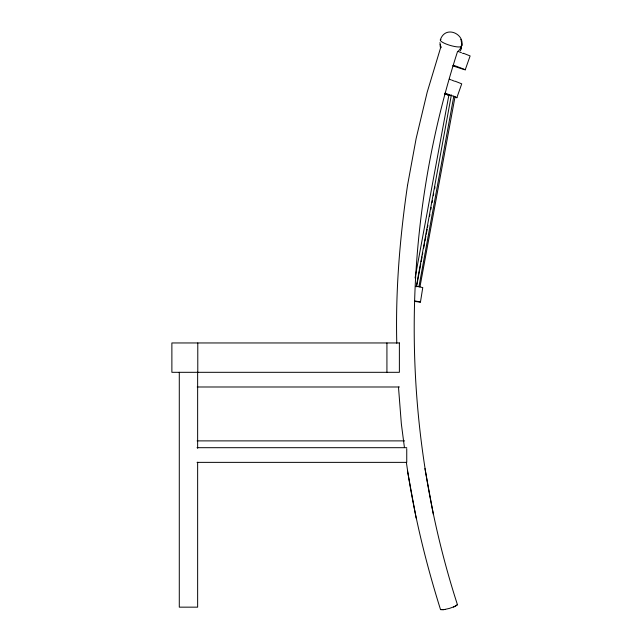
<?xml version="1.0" encoding="UTF-8"?>
<svg xmlns="http://www.w3.org/2000/svg" width="642" height="642" viewBox="0 0 642 642"><rect width="100%" height="100%" fill="white"/><g stroke="black" fill="none" stroke-linecap="round" stroke-linejoin="round"><path stroke-width="0.96" d="M407.526 185.329C399.854 237.572 395.472 290.409 396.78 343.237M420.454 302.061L422.765 287.568L417.123 286.42M416.385 286.115L451.382 94.896M453.838 95.987L419.025 286.22L418.191 286.444L419.972 286.805L455.066 96.573M407.526 185.329L416.152 138.439L427.187 92.199L440.918 46.722L440.532 46.97M415.077 277.97L448.967 94.647M416.602 286.42L420.791 263.75M421.16 261.775L422.067 256.848M422.436 254.874L422.797 252.908M423.712 247.981L424.619 243.053M424.98 241.079L425.895 236.152M426.256 234.178L427.171 229.25M427.532 227.276L427.901 225.31M429.538 216.434L429.899 214.468M430.814 209.541L431.175 207.567M432.09 202.639L432.451 200.665M433.366 195.738L433.727 193.772M434.642 188.836L435.003 186.87M457.441 51.85C399.797 230.173 399.797 426.384 457.441 604.716L455.234 606.329L449.36 608.423L443.277 609.78L440.532 609.587C425.413 561.477 413.472 512.3 406.37 462.344M465.241 69.777L470.121 55.934L463.484 53.294M456.855 97.68L461.726 83.837L455.098 81.197M440.332 39.86C446.254 22.366 471.228 37.701 458.46 50.959M457.441 604.716L453.541 607.035M460.322 50.83L461.558 48.27M445.083 609.467L440.532 609.587M197.214 386.99L399.452 386.99M197.11 440.885L404.629 440.885M197.046 447.691L406.747 447.691M197.046 462.368L406.747 462.368L406.747 448.67M450.331 95.698L445.131 93.973M452.666 65.781L456.053 66.92A469.19 1.717 19.4 0 0 453.38 65.187M444.858 93.724L450.339 95.61M444.713 93.764L448.172 94.984M460.627 39.579L460.868 39.989M440.99 47.717L439.906 42.629M461.189 40.879L462.071 45.486M424.932 468.54L433.39 514.547M407.526 471.236L416.152 518.126M404.436 447.546L401.346 423.848L398.481 387.078M440.083 44.394L440.316 47.219M386.925 342.956L386.925 372.312M197.784 342.956L197.784 372.312M197.64 372.312L197.64 448.26M197.64 462.248L197.64 607.155L179.287 607.155L179.287 372.312M415.47 286.276A423.503 1.517 9.1 0 1 415.839 286.581M414.804 300.913A429.466 1.541 9.1 0 1 415.543 301.523M444.994 93.09A469.15 1.717 19.4 0 1 455.499 97.359M449.352 79.199A462.088 1.685 19.4 0 1 451.117 79.873M451.872 80.162A462.088 1.685 19.4 0 1 454.384 81.173M457.738 51.296A462.088 1.685 19.4 0 1 461.518 52.756M462.77 53.27A462.088 1.685 19.4 0 1 462.978 53.495M461.301 45.55A11.01 2.456 16.5 0 1 449.841 45.309A11.01 2.456 16.5 0 1 440.958 39.379M461.205 47.693A11.01 1.733 18.1 0 1 461.189 48.623M399.38 342.956L171.879 342.956L171.879 372.312L399.38 372.312L399.38 342.956"/></g></svg>
